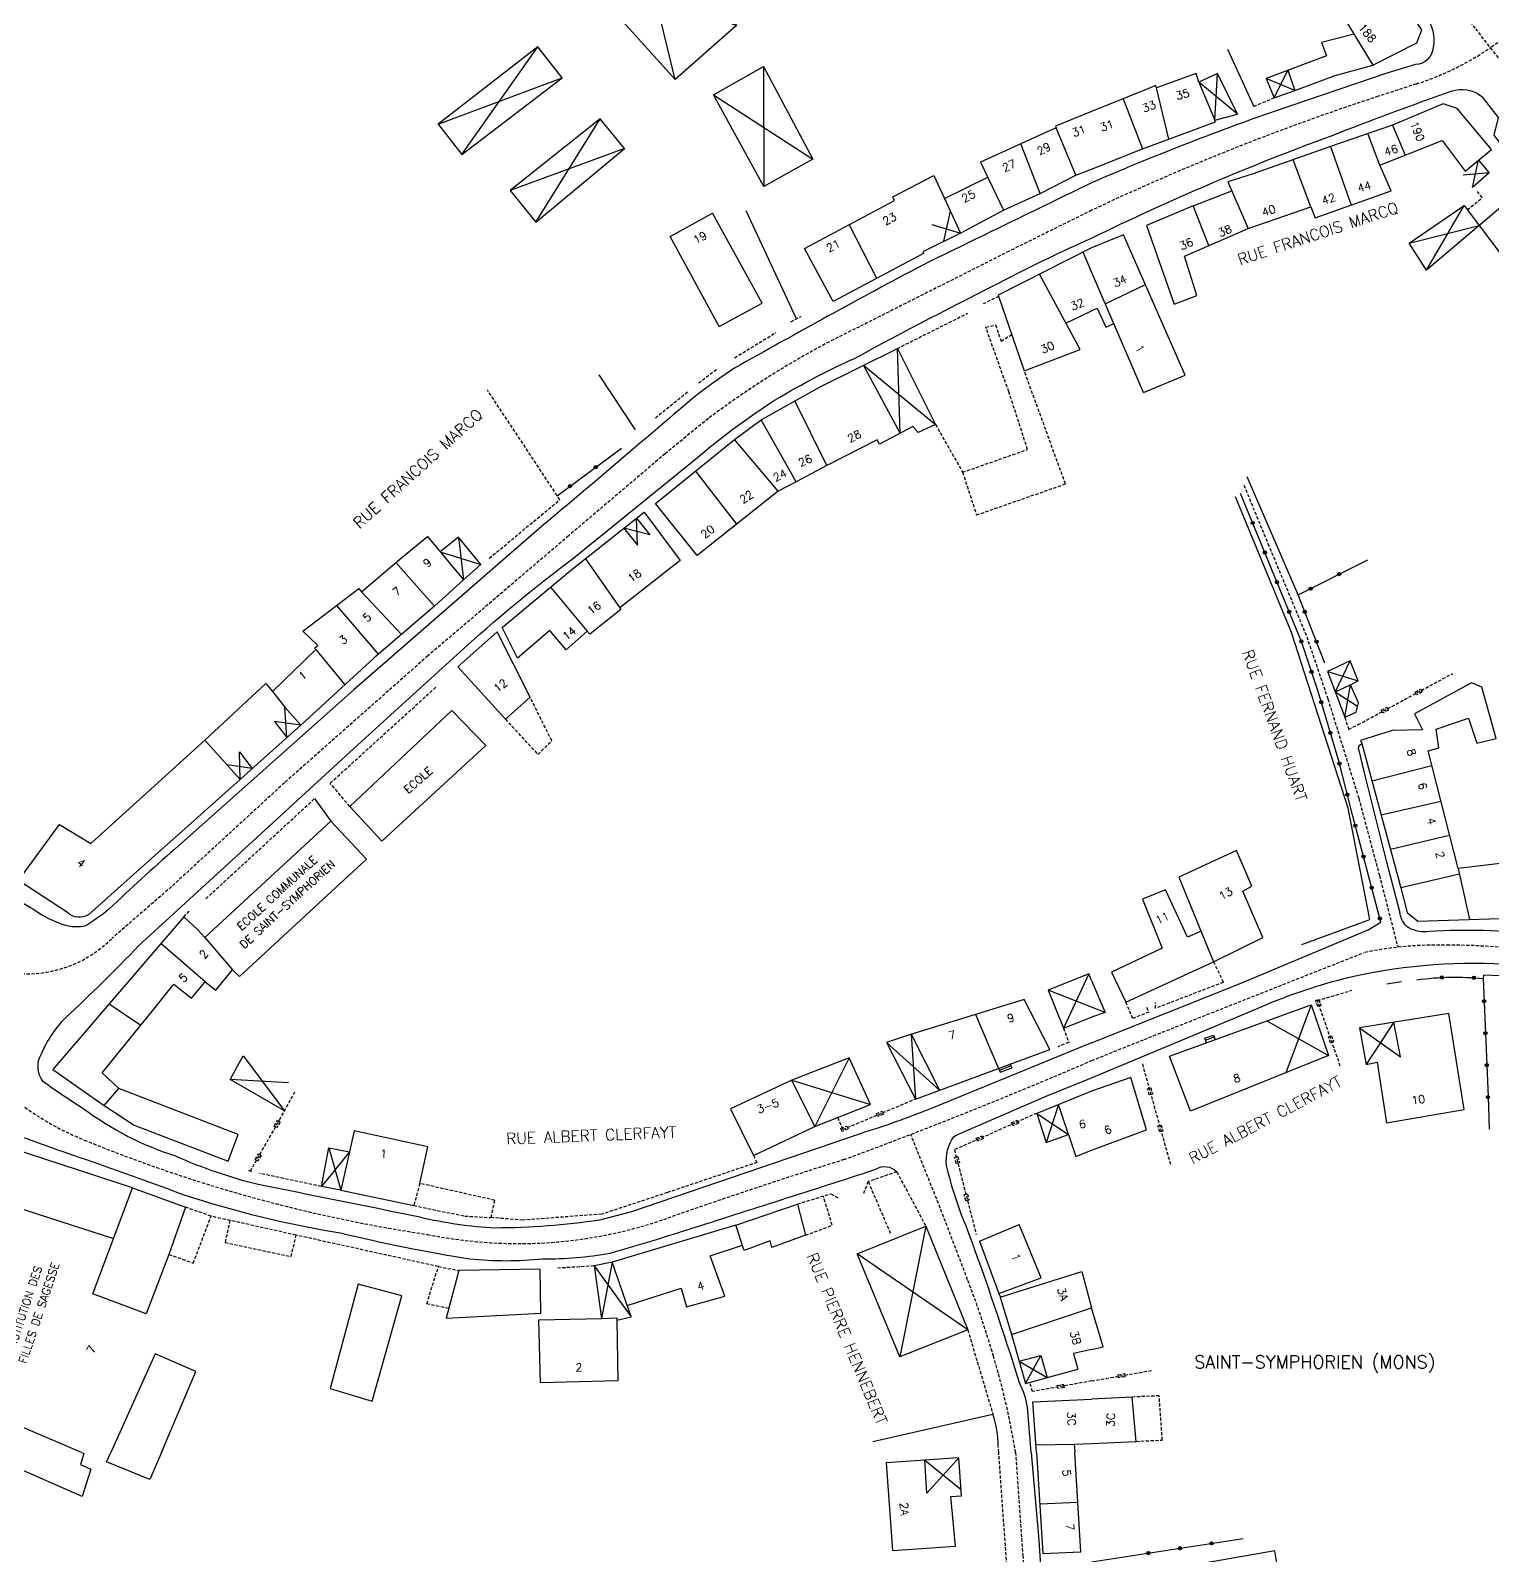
# Model space of a CAD drawing. Header units: millimetres. Extents: x 124000 to 125000, y 125000 to 126000.
# Drawn here: x 124334.3 to 124562.6, y 125233.9 to 125472.1 of the extents above; entities that cross this region are included whole.
import ezdxf
from ezdxf.enums import TextEntityAlignment as Align

# ---------------------------------------------------------------- set-up
doc = ezdxf.new("R2010")
doc.units = ezdxf.units.MM
doc.linetypes.add('DASHED', pattern=[0.75, 0.5, -0.25])
for name, color, linetype in [('W0001', 6, 'DASHED'), ('W0008', 7, 'CONTINUOUS'), ('W0100', 7, 'CONTINUOUS'), ('W0112', 1, 'DASHED'), ('W0310', 3, 'CONTINUOUS'), ('W0322', 7, 'CONTINUOUS'), ('W0980', 7, 'CONTINUOUS'), ('W0989', 7, 'CONTINUOUS'), ('W0991', 7, 'CONTINUOUS')]:
    doc.layers.add(name, color=color, linetype=linetype)
doc.styles.get("Standard").update_dxf_attribs({"font": 'romans.shx', "width": 0.85})

msp = doc.modelspace()

# ---------------------------------------------------------------- linework, layer by layer
at = {"layer": 'W0001'}
for points in [[(124906.83, 125250, 0.078436), (124822.22, 125304.68, 0.036898), (124745.69, 125329.12, -0.067527), (124646.49, 125376.07), (124635.1, 125382.85), (124617.89, 125399.45), (124603.51, 125418.41), (124583.04, 125443.11), (124559.9, 125472.44), (124539.72, 125500)], [(124562.27, 125469.43, -0.074682), (124550.69, 125463.74, 0.000693), (124544.75, 125461.81, 0.031421), (124500, 125444.01)], [(124500, 125444.01), (124487.12, 125437.62), (124463.77, 125425.83, 0.050789), (124440.18, 125411.49), (124433.41, 125405.99), (124418.33, 125393.15), (124396.38, 125374.42), (124373.99, 125354.59), (124356.36, 125338.37), (124347.1, 125330.33, -0.210716), (124332.97, 125324.76)], [(124500, 125311.19), (124508.24, 125314.52), (124542.47, 125328.05, -0.060084), (124555.84, 125329.22, -0.091263), (124586.09, 125323.81, -0.028008), (124610.66, 125311.32, 0.011571), (124632.77, 125299.34, 0.175182), (124644.8, 125297.24)], [(124500, 125311.19, -0.012956), (124461.34, 125295.73, 0.00857), (124433.75, 125286.57, -0.071744), (124414.14, 125282.71, -0.062101), (124396.27, 125284.05, -0.060295), (124342.74, 125298.79, -0.089955), (124329.39, 125307.22)], [(124488.13, 125250, 0.031062), (124484.69, 125265.01, 0.019489), (124480.65, 125276.96), (124476.37, 125288.18), (124471.77, 125299.67)], [(124488.13, 125250), (124489.26, 125233.94), (124490.05, 125223.62), (124490.6, 125215.61), (124491.11, 125208.81, 0.312967), (124500, 125193.6)]]:
    msp.add_lwpolyline(points, format="xyb", dxfattribs=at)
for points in [[(124604.06, 125500), (124600.82, 125497.6), (124586.8, 125486.01), (124576.73, 125478.58), (124562.27, 125469.43)], [(124523.77, 125401.08), (124527.53, 125391.94), (124533.59, 125377.41), (124536.88, 125367.71), (124541.71, 125352.17), (124544.93, 125340.1), (124547.81, 125328.91)]]:
    msp.add_lwpolyline(points, dxfattribs=at)
at = {"layer": 'W0008'}
for points in [[(124535.07, 125500), (124541.51, 125490.67), (124552.09, 125474.38, -0.235282), (124553.3, 125469.46, -0.386753), (124550.56, 125466.76), (124546.1, 125465.42), (124528.66, 125459.51, 0.01808), (124500, 125448.3)], [(124913.37, 125250, 0.044993), (124868.47, 125285.4, 0.047761), (124810.61, 125314.48, 0.020734), (124752.97, 125331.49, -0.044937), (124701.89, 125350.11, -0.057037), (124649.43, 125382.19, -0.064882), (124607.02, 125422.44), (124576.19, 125459.06, -0.021713), (124544.23, 125500, -0.021713)], [(124500, 125439.66, -0.025992), (124537.44, 125455.66, -0.008746), (124556.12, 125462.6, -0.25972), (124560.93, 125461.78), (124563.46, 125458.48), (124562.8, 125455.72), (124573.16, 125442.24), (124576.45, 125443.11), (124589.72, 125426.18), (124600.89, 125412.17), (124611.64, 125397.47), (124616, 125391.57), (124629.4, 125373.68, -0.167222), (124634.72, 125356.07), (124638.12, 125328.14), (124640.92, 125306.21, -0.319463), (124636.06, 125301.58, -0.166452), (124632.11, 125302.32, -0.155253)], [(124500, 125448.3, 0.000639), (124473.63, 125435.46, 0.006534), (124444.25, 125419.35, 0.018974), (124437.69, 125414.62, -0.002369), (124414.48, 125394.91), (124384.87, 125369.14), (124356.92, 125344.27, 0.012078), (124346.58, 125334.83, -0.030917), (124342.98, 125332.26, -0.148984), (124339.67, 125332.37, -0.083699), (124334.94, 125334.71, -0.004607), (124321.1, 125343.07, 0.023958), (124302.93, 125353.32, 0.01077), (124292.39, 125358.84, 0.025706), (124287.07, 125360.88), (124257.2, 125372.2), (124230.4, 125382.48), (124210.51, 125389.86), (124189.37, 125398.87), (124171.98, 125406.86)], [(124500, 125313.97), (124474.83, 125303.69, -0.022187), (124463.87, 125299.78), (124428.15, 125287.59), (124423.18, 125286.29, -0.036841), (124406.91, 125285.05, -0.04773), (124395.14, 125286.73, 0.002028), (124369.86, 125291.83, -0.042633), (124357.04, 125296.25, -0.082711), (124342.58, 125303.68, -0.020402), (124336.33, 125307.9, -0.306265), (124336.03, 125312.26, -0.081998), (124339.83, 125317.93, 0.015349), (124351.22, 125329.12), (124367.76, 125344.27), (124385.45, 125360.5), (124402.61, 125376.14, -0.022493), (124418.93, 125389.54), (124438.47, 125405.38, -0.033199), (124449.82, 125413.9, -0.033672), (124462.96, 125420.87, -0.007487), (124486.65, 125433.23, -0.016834), (124500, 125439.66, -0.016834)], [(124548.12, 125334.41), (124546.07, 125342.21), (124542.54, 125356.35), (124541.76, 125359.61, -0.409877), (124542.17, 125360.72, -0.222434)], [(124632.11, 125302.32, -0.066402), (124629.72, 125303.71), (124609.15, 125314.96, 0.038439), (124586.06, 125326.8, 0.102605), (124552.78, 125331.35, -0.153048), (124549.51, 125331.93, -0.216412), (124548.12, 125334.41)], [(124500, 125308.49), (124525.63, 125319.25, -0.040953), (124539.38, 125324, -0.074872), (124564.44, 125326.28, -0.052101), (124580.4, 125323.15, -0.058054), (124604.63, 125311.82, 0.00148), (124629.03, 125298.18, -0.070682), (124637.6, 125292.55, -0.18222), (124639.35, 125288.1, -0.032565), (124638.83, 125285.32), (124635.57, 125269.22), (124631.58, 125250)], [(124490.54, 125250), (124489.97, 125257.05, 0.089784), (124488.73, 125260.86, 0.013411), (124480.65, 125284.76, -0.046077), (124477.37, 125294.82, -0.196396), (124478.54, 125299.37, -0.030322), (124480.41, 125300.24), (124492.9, 125305.62), (124500, 125308.49)], [(124318.41, 125276.48, 0.010165), (124324.83, 125294.27, -0.033901), (124326.51, 125299.2, -0.386537), (124329.41, 125300.62, 0.003577), (124339.7, 125296.88, -0.007064), (124358.3, 125290.24, 0.038982), (124382.69, 125284.31, 0.020534), (124402.92, 125280.25, 0.052853), (124414.29, 125280.25, 0.051563), (124424.82, 125281.14, 0.008803), (124436.13, 125284.54, 0.000665), (124465.09, 125293.81, -0.037736), (124466.31, 125294.25, -0.088847)], [(124466.31, 125294.25, -0.360734), (124469.58, 125293.82)], [(124485.43, 125250.96, 0.075234), (124484.59, 125255.97, -0.614121)], [(124490.54, 125250), (124491.77, 125236.31), (124493.17, 125214.78), (124493.81, 125207.35, 0.041059), (124494.24, 125203.96)]]:
    msp.add_lwpolyline(points, format="xyb", dxfattribs=at)
for points in [[(124532.25, 125383.93), (124524.3, 125402.36)], [(124500, 125313.97), (124523.21, 125323.23), (124543.16, 125331.65), (124545.14, 125332.84)], [(124546.1, 125323.18), (124548.4, 125323.57)]]:
    msp.add_lwpolyline(points, dxfattribs=at)
at = {"layer": 'W0100'}
for points in [[(124528.51, 125461.56), (124531.75, 125462.73), (124538.03, 125465.04), (124543.92, 125466.7), (124550.76, 125470.15), (124551.56, 125472.21), (124541.33, 125487.56), (124538.79, 125491.33), (124539.55, 125491.84), (124536.69, 125496.13), (124529.48, 125491.74), (124531.16, 125488.21), (124533.52, 125488.11), (124538.63, 125491.54), (124538.79, 125491.33)], [(124418.21, 125483.09), (124428.35, 125491.73), (124444.54, 125472.87), (124435, 125464.44), (124418.21, 125483.09), (124444.54, 125472.87)], [(124435, 125464.44), (124428.35, 125491.73)], [(124542.16, 125486.32), (124532.03, 125480.8), (124534.19, 125476.53), (124537.16, 125478.12), (124539.56, 125473.88), (124543.92, 125466.7)], [(124541, 125471.5), (124535.88, 125470.2), (124536.65, 125468.15), (124527.27, 125464.6), (124528.51, 125461.56), (124530.62, 125465.88), (124531.75, 125462.73), (124527.27, 125464.6)], [(124401.7, 125452.7), (124417.36, 125464.71), (124413.53, 125469.55), (124397.96, 125457.46), (124401.7, 125452.7), (124413.53, 125469.55)], [(124440.96, 125462.06), (124448.75, 125466.47), (124456.5, 125451.98), (124448.85, 125447.71), (124440.96, 125462.06), (124456.5, 125451.98)], [(124448.75, 125466.47), (124448.85, 125447.71)], [(124500, 125450.45), (124507.95, 125453.59), (124519.35, 125457.85), (124519.24, 125458.08), (124522.76, 125459.03), (124519.63, 125465.35), (124516.76, 125464.02), (124516.32, 125465.35), (124510.13, 125463.15), (124510, 125463.49), (124508.8, 125462.96), (124500, 125459.43)], [(124522.76, 125459.03), (124516.76, 125464.02), (124519.24, 125458.08), (124519.63, 125465.35)], [(124397.96, 125457.46), (124417.36, 125464.71)], [(124512.05, 125455.13), (124510.13, 125463.15)], [(124504.91, 125461.4), (124507.95, 125453.59)], [(124512.9, 125429.37), (124516.42, 125430.69), (124514.51, 125436.87), (124524.45, 125441.14), (124534.21, 125444.57), (124534.91, 125442.84), (124546.78, 125447.05), (124544.99, 125451.05), (124554.73, 125454.93), (124558.3, 125450.13), (124562.43, 125453.51), (124557.07, 125459.91), (124554.91, 125460.65), (124546.97, 125457.33), (124537.29, 125453.95), (124525.22, 125449.7), (124521.25, 125448.46), (124524.45, 125441.14)], [(124427.09, 125453.67), (124423.26, 125458.31), (124409.25, 125447.1), (124413.23, 125442.17), (124427.09, 125453.67), (124409.25, 125447.1)], [(124413.23, 125442.17), (124423.26, 125458.31)], [(124500, 125459.43), (124494.37, 125457.13), (124494.48, 125456.88), (124492.47, 125456.02), (124482.65, 125451.52), (124486.24, 125444.03)], [(124497.52, 125449.51), (124494.48, 125456.88)], [(124544.99, 125451.05), (124543.1, 125455.98)], [(124546.97, 125457.33), (124548.96, 125452.63)], [(124491.96, 125446.63), (124488.94, 125454.4)], [(124537.29, 125453.95), (124540.51, 125444.83)], [(124534.21, 125444.57), (124531.45, 125451.89)], [(124560.4, 125451.85), (124562.06, 125449.88), (124559.44, 125447.57), (124560.4, 125451.85)], [(124459.67, 125429.75), (124455.19, 125438.06), (124469.25, 125445.54), (124468.95, 125446.09), (124475.36, 125449.47), (124479.55, 125440.46), (124473.64, 125437.53), (124473.77, 125437.25), (124459.67, 125429.75)], [(124475.06, 125441.81), (124479.55, 125440.46), (124486.24, 125444.03), (124491.96, 125446.63), (124497.52, 125449.51), (124500, 125450.45)], [(124477.04, 125445.86), (124483.78, 125449.16)], [(124562.06, 125449.88), (124558.03, 125449.5)], [(124518.31, 125438.5), (124515.83, 125444.71), (124521.87, 125447.04)], [(124574.04, 125423.28), (124581.72, 125429.59), (124567.98, 125446.29), (124567.23, 125447.31), (124552.3, 125434.65), (124549.58, 125438.89), (124558.14, 125444.74), (124560.53, 125441.63)], [(124434.23, 125439.93), (124440.79, 125443.56)], [(124448.59, 125429.48), (124440.79, 125443.56)], [(124476.94, 125439.17), (124477.96, 125443.88)], [(124515.83, 125444.71), (124508.56, 125441.63), (124512.9, 125429.37)], [(124552.3, 125434.65), (124558.14, 125444.74)], [(124466.46, 125433.36), (124462.16, 125441.77)], [(124549.58, 125438.89), (124560.53, 125441.63), (124566.98, 125433.08), (124571.87, 125426.28), (124574.04, 125423.28)], [(124441.83, 125425.85), (124434.23, 125439.93)], [(124508.08, 125415.54), (124514.62, 125418.24), (124505, 125440.16), (124500, 125438.15)], [(124500, 125438.15), (124485.41, 125430.75), (124489.49, 125418.93), (124498.2, 125422.28), (124491.87, 125434.03)], [(124500, 125434.41), (124498.67, 125437.48)], [(124508.08, 125415.54), (124500, 125434.41)], [(124502.14, 125429.41), (124508.39, 125432.43)], [(124441.83, 125425.85), (124448.59, 125429.48)], [(124495.99, 125426.37), (124500, 125428.29)], [(124500, 125428.29), (124500.87, 125428.72), (124502.21, 125425.73), (124503.45, 125426.35)], [(124431.91, 125398.21), (124444.24, 125408.19), (124448.4, 125411.3), (124457.6, 125416.43), (124469.67, 125422.42), (124475.63, 125410.57), (124472.9, 125409.28), (124472.08, 125410.26), (124466.86, 125407.47), (124466.5, 125408.14), (124458.64, 125404.15), (124453.85, 125401.59), (124451.05, 125400.16), (124438.41, 125390.1)], [(124470.09, 125409.19), (124469.67, 125422.42)], [(124470.09, 125409.19), (124464.41, 125419.81), (124475.63, 125410.57)], [(124458.64, 125404.15), (124453.66, 125414.23)], [(124453.85, 125401.59), (124448.4, 125411.3)], [(124451.05, 125400.16), (124444.24, 125408.19)], [(124438.17, 125403.27), (124444.56, 125394.99)], [(124438.41, 125390.1), (124431.91, 125398.21)], [(124407.95, 125378.83), (124418.9, 125387.96), (124430.15, 125396.86), (124435.77, 125389.29), (124426.33, 125381.93), (124426.52, 125381.68), (124421.68, 125377.81), (124421.22, 125378.28), (124417.97, 125375.34), (124415.4, 125378.38), (124410.39, 125374.06), (124407.95, 125378.83)], [(124426.96, 125394.34), (124429.09, 125391.68), (124428.97, 125395.92), (124431.02, 125393.34), (124426.96, 125394.34)], [(124332.46, 125339.31), (124338.86, 125348.09), (124343.77, 125345.13), (124352, 125352.54), (124361.55, 125361.25), (124371.06, 125370.12), (124372.14, 125368.87), (124378.9, 125375.41), (124378.68, 125375.62), (124379.19, 125376.06), (124376.83, 125378.25), (124385.6, 125384.93), (124385.99, 125384.44), (124392.32, 125389.76), (124396.33, 125393.08), (124401.92, 125386.27), (124404.63, 125388.69), (124401.15, 125392.97), (124398.31, 125390.67), (124404.63, 125388.69)], [(124391.4, 125388.99), (124397.42, 125382.2)], [(124420.96, 125389.59), (124426.33, 125381.93)], [(124385.99, 125384.44), (124392.24, 125377.74)], [(124415.53, 125385.15), (124421.22, 125378.28)], [(124382.13, 125382.28), (124388.66, 125374.65)], [(124408.49, 125364.52), (124412.34, 125367.96), (124407.2, 125378.16), (124401.05, 125372.69), (124408.49, 125364.52)], [(124378.9, 125375.41), (124383.43, 125369.88)], [(124539.52, 125364.82), (124541.28, 125365.61), (124541.67, 125367.1), (124540.4, 125369.89), (124541.61, 125370.5), (124540.37, 125373.65), (124536.82, 125371.95), (124539.52, 125364.82), (124540.4, 125369.89), (124538.02, 125368.77), (124540.37, 125373.65)], [(124536.82, 125371.95), (124541.61, 125370.5)], [(124557.23, 125341.22), (124552.52, 125359.56), (124554.2, 125360.03), (124553.8, 125362.99), (124558.85, 125364.67), (124560.13, 125360.77), (124563.16, 125361.51), (124560.94, 125369.54), (124559.32, 125370.21), (124550.43, 125365.37), (124551.64, 125362.88), (124546.93, 125362.75), (124542, 125361.18), (124542.17, 125360.72)], [(124372.14, 125368.87), (124374.06, 125366.41)], [(124541.52, 125366.51), (124538.02, 125368.77)], [(124372.42, 125364.17), (124374.35, 125361.65), (124374.06, 125366.41), (124376.54, 125363.6), (124372.42, 125364.17)], [(124384.18, 125350.89), (124400.14, 125365.89), (124405.42, 125360.42), (124389.19, 125345.49), (124384.18, 125350.89)], [(124361.55, 125361.25), (124367.06, 125355.1), (124366.95, 125359.41), (124368.95, 125356.84), (124365.05, 125357.39)], [(124542.17, 125360.72), (124548.3, 125338.19), (124549.24, 125334.35), (124550.91, 125332.97), (124570.1, 125333.59), (124574.68, 125343.39)], [(124543.76, 125354.88), (124553.1, 125357.31)], [(124545.19, 125349.61), (124554.53, 125351.73)], [(124365.19, 125295.47), (124366.78, 125299.64), (124348.15, 125306.86), (124345.51, 125309.27), (124353.4, 125318.99), (124356.71, 125323.16), (124359.47, 125320.94), (124361.6, 125323.49), (124363.27, 125322.2), (124365.9, 125325.37), (124366.95, 125324.33), (124386.81, 125342.64), (124381.25, 125348.62), (124361.58, 125330.44), (124360.41, 125331.68), (124358.26, 125333.66), (124337.8, 125309.8), (124345.85, 125304.21), (124350.53, 125301.14), (124365.19, 125295.47)], [(124546.66, 125344.2), (124555.9, 125346.39)], [(124505.34, 125320.34), (124519.05, 125326.65), (124526.75, 125330.41), (124523.63, 125337.68), (124524.99, 125338.47), (124522.6, 125344.01), (124513.61, 125339.86), (124519.05, 125326.65)], [(124575.3, 125334.07), (124569.02, 125342.63), (124557.23, 125341.22), (124558.98, 125333.23)], [(124557.42, 125340.34), (124548.3, 125338.19)], [(124517.09, 125331.42), (124514.97, 125330.46), (124511.56, 125337.85), (124507.92, 125336.43), (124510.99, 125328.76), (124503.09, 125325.01), (124505.34, 125320.34)], [(124361.6, 125323.49), (124354.67, 125329.48)], [(124361.58, 125330.44), (124365.9, 125325.37)], [(124500, 125323.71), (124499.57, 125324.75), (124493.21, 125322.2), (124495.59, 125316.28), (124500, 125317.99)], [(124499.57, 125324.75), (124495.59, 125316.28)], [(124500, 125319.57), (124493.21, 125322.2)], [(124500, 125323.71), (124502.1, 125318.69), (124500, 125317.99)], [(124346.62, 125320.09), (124351.55, 125316.71)], [(124493.47, 125312.95), (124489.47, 125320.72), (124471.56, 125315.24), (124467.99, 125314.01), (124472.49, 125305.2), (124493.47, 125312.95)], [(124512.17, 125311.9), (124534.28, 125319.91), (124536.99, 125311.99), (124515.46, 125303.32), (124512.17, 125311.9)], [(124534.28, 125319.91), (124530.33, 125309.31)], [(124481.87, 125318.4), (124485.45, 125309.99), (124485.7, 125309.37), (124487.58, 125310.05), (124487.31, 125310.68)], [(124502.1, 125318.69), (124500, 125319.57)], [(124527.38, 125317.41), (124536.99, 125311.99)], [(124546.03, 125301.47), (124558.15, 125303.57), (124555.78, 125318.57), (124541.81, 125316.34), (124542.87, 125310.61), (124544.58, 125310.94), (124546.03, 125301.47)], [(124471.84, 125315.32), (124476.23, 125306.58), (124467.99, 125314.01)], [(124471.84, 125315.32), (124472.49, 125305.2)], [(124517.93, 125313.99), (124517.7, 125314.72), (124519.01, 125315.18), (124519.27, 125314.47)], [(124519.13, 125314.86), (124517.81, 125314.37)], [(124541.81, 125316.34), (124548.2, 125311.8), (124547.21, 125317.2), (124542.87, 125310.61)], [(124374, 125303.37), (124365.49, 125308.27), (124367.53, 125311.97), (124374, 125303.37)], [(124447.21, 125296.39), (124456.79, 125300.9), (124465.48, 125304.35), (124462.16, 125311.64), (124453.21, 125308.15), (124443.62, 125303.68), (124447.21, 125296.39)], [(124462.16, 125311.64), (124456.79, 125300.9)], [(124487.44, 125310.38), (124485.59, 125309.65)], [(124374.62, 125307.72), (124365.49, 125308.27)], [(124456.79, 125300.9), (124453.21, 125308.15), (124465.48, 125304.35)], [(124500, 125297.19), (124508.59, 125300.41), (124506.14, 125308.58), (124500, 125306.4)], [(124345.85, 125304.21), (124348.15, 125306.86)], [(124500, 125306.4), (124491.43, 125302.96), (124492.91, 125298.39), (124496.4, 125299.64), (124497.52, 125296.23), (124500, 125297.19)], [(124491.43, 125302.96), (124496.4, 125299.64)], [(124496.4, 125299.64), (124494.83, 125304.33), (124492.91, 125298.39)], [(124350.25, 125291.31), (124328.27, 125298.51), (124325.51, 125290.46), (124347.31, 125283.43)], [(124395.12, 125292.01), (124396.37, 125297.74), (124384.86, 125300.25), (124382.8, 125290.94), (124394.18, 125288.57)], [(124382.8, 125290.94), (124379.75, 125291.53), (124380.92, 125297.56), (124384.12, 125296.94)], [(124384.12, 125296.94), (124379.75, 125291.53)], [(124380.92, 125297.56), (124382.8, 125290.94)], [(124358.54, 125288.3), (124355.92, 125280.93), (124352.4, 125271.67), (124344.08, 125274.75), (124350.25, 125291.31), (124358.54, 125288.3)], [(124454.1, 125288.8), (124455.35, 125283.91), (124450.07, 125281.99), (124449.83, 125283.03), (124445.75, 125281.52), (124444.45, 125285.51), (124454.1, 125288.8)], [(124444.45, 125285.51), (124425.14, 125279.74), (124422.33, 125279.12), (124423.49, 125270.94), (124425.89, 125271.02), (124425.88, 125270.64), (124428.11, 125271.16), (124425.14, 125279.74), (124423.49, 125270.94)], [(124474.13, 125285.32), (124480.66, 125269.16), (124470.07, 125264.93), (124463.39, 125281.02), (124474.13, 125285.32), (124470.07, 125264.93)], [(124482.49, 125283.02), (124488.71, 125285.6)], [(124492.1, 125277.26), (124488.71, 125285.6)], [(124427.5, 125272.93), (124435.94, 125275.64), (124436.73, 125272.73), (124442.72, 125274.4), (124440.44, 125280.7), (124445.48, 125282.35)], [(124482.49, 125283.02), (124485.53, 125274.83)], [(124422.33, 125279.12), (124428.11, 125271.16)], [(124480.66, 125269.16), (124463.39, 125281.02)], [(124414.02, 125271.76), (124413.89, 125278.61), (124401.2, 125278.42), (124399.22, 125270.95), (124414.02, 125271.76)], [(124485.53, 125274.83), (124492.1, 125277.26)], [(124485.75, 125274.26), (124498.45, 125278.24)], [(124498.45, 125278.24), (124500, 125272.59)], [(124381.12, 125259.97), (124387.7, 125258.02), (124392.33, 125274.45), (124385.48, 125276.26), (124381.12, 125259.97)], [(124485.75, 125274.26), (124487.51, 125268.43)], [(124487.51, 125268.43), (124500, 125272.59)], [(124500, 125266.05), (124501.83, 125266.47), (124500, 125272.59)], [(124425.88, 125270.64), (124426.05, 125261.18), (124413.94, 125260.85), (124413.69, 125270.69), (124423.49, 125270.94)], [(124487.51, 125268.43), (124489.7, 125260.77)], [(124354.8, 125250), (124360.14, 125262.65), (124353.79, 125265.39), (124346.87, 125250)], [(124488.7, 125264.25), (124492.06, 125265.12), (124493.08, 125261.69)], [(124489.7, 125260.77), (124492.06, 125265.12)], [(124500, 125266.05), (124497.18, 125265.45), (124497.85, 125262.98)], [(124488.7, 125264.25), (124493.08, 125261.69)], [(124489.7, 125260.77), (124497.85, 125262.98)], [(124342.29, 125250), (124314.86, 125261.68), (124312.7, 125255.94), (124318.58, 125253.39), (124317.05, 125250)], [(124491.4, 125250), (124490.85, 125257.89), (124500, 125258.33)], [(124500, 125251.37), (124506.96, 125251.72), (124506.31, 125258.64), (124500, 125258.33)], [(124491.31, 125251.2), (124497.3, 125251.3), (124497.37, 125250)], [(124497.3, 125251.3), (124500, 125251.37)], [(124342.29, 125250), (124342.68, 125249.82), (124342.13, 125248.09), (124343.74, 125247.38), (124342.38, 125243.1), (124326.76, 125250)], [(124354.8, 125250), (124352.96, 125245.77), (124346.19, 125248.53), (124346.87, 125250)], [(124468.91, 125234.7), (124478.74, 125235.38), (124478, 125243.11), (124479.71, 125243.22), (124479.25, 125249.18), (124467.94, 125248.39), (124468.91, 125234.7)], [(124474.25, 125243.62), (124473.97, 125248.81), (124479.63, 125244.19)], [(124474.25, 125243.62), (124479.25, 125249.18)], [(124491.4, 125250), (124492.41, 125234.19)], [(124492.41, 125234.19), (124498.32, 125234.47), (124497.37, 125250)], [(124491.91, 125241.96), (124497.85, 125242.25)], [(124529.88, 125227.14), (124528.59, 125234.64), (124514.03, 125232.06), (124516.73, 125216.11), (124524.66, 125217.64), (124523.25, 125225.73), (124529.88, 125227.14)]]:
    msp.add_lwpolyline(points, dxfattribs=at)
msp.add_lwpolyline([(124401.15, 125392.97), (124401.92, 125386.27), (124397.46, 125382.24), (124387.94, 125374.03), (124376.54, 125363.6), (124369.24, 125357.1), (124367.06, 125355.1), (124349.9, 125339.79), (124343.42, 125334.04, -0.361451), (124340.11, 125334.33), (124332.46, 125339.31)], format="xyb", dxfattribs=at)
at = {"layer": 'W0112'}
for p, q in [((124550.49, 125368.76), (124551.37, 125369.24)), ((124550.73, 125368.32), (124550.49, 125368.76)), ((124551.61, 125368.8), (124550.73, 125368.32)), ((124551.37, 125369.24), (124551.61, 125368.8)), ((124545.22, 125365.91), (124546.1, 125366.38)), ((124545.46, 125365.47), (124545.22, 125365.91)), ((124546.33, 125365.94), (124545.46, 125365.47)), ((124546.1, 125366.38), (124546.33, 125365.94)), ((124535, 125320.59), (124535.47, 125320.75)), ((124535.33, 125319.64), (124535, 125320.59)), ((124535.8, 125319.81), (124535.33, 125319.64)), ((124535.47, 125320.75), (124535.8, 125319.81)), ((124536.97, 125314.92), (124537.44, 125315.08)), ((124537.3, 125313.97), (124536.97, 125314.92)), ((124537.44, 125315.08), (124537.77, 125314.14)), ((124537.77, 125314.14), (124537.3, 125313.97)), ((124508.75, 125306.79), (124509.23, 125306.92)), ((124509.01, 125305.83), (124508.75, 125306.79)), ((124509.5, 125305.96), (124509.01, 125305.83)), ((124509.23, 125306.92), (124509.5, 125305.96)), ((124466.39, 125302.92), (124467.32, 125303.3)), ((124467.32, 125303.3), (124467.51, 125302.84)), ((124372.39, 125300.98), (124372.88, 125301.85)), ((124372.82, 125300.73), (124372.39, 125300.98)), ((124373.32, 125301.6), (124372.82, 125300.73)), ((124372.88, 125301.85), (124373.32, 125301.6)), ((124460.86, 125300.59), (124461.78, 125300.98)), ((124461.06, 125300.13), (124460.86, 125300.59)), ((124461.78, 125300.98), (124461.98, 125300.52)), ((124466.59, 125302.45), (124466.39, 125302.92)), ((124467.51, 125302.84), (124466.59, 125302.45)), ((124487.48, 125301.49), (124488.39, 125301.89)), ((124487.68, 125301.03), (124487.48, 125301.49)), ((124488.59, 125301.43), (124487.68, 125301.03)), ((124488.39, 125301.89), (124488.59, 125301.43)), ((124510.36, 125301.01), (124510.84, 125301.14)), ((124510.63, 125300.05), (124510.36, 125301.01)), ((124510.84, 125301.14), (124511.11, 125300.18)), ((124461.98, 125300.52), (124461.06, 125300.13)), ((124481.99, 125299.06), (124482.9, 125299.46)), ((124482.19, 125298.6), (124481.99, 125299.06)), ((124483.11, 125299.01), (124482.19, 125298.6)), ((124482.9, 125299.46), (124483.11, 125299.01)), ((124511.11, 125300.18), (124510.63, 125300.05)), ((124369.41, 125295.77), (124369.91, 125296.64)), ((124370.34, 125296.39), (124369.85, 125295.52)), ((124369.91, 125296.64), (124370.34, 125296.39)), ((124478.62, 125296.09), (124479.11, 125296.22)), ((124478.87, 125295.12), (124478.62, 125296.09)), ((124479.11, 125296.22), (124479.36, 125295.25)), ((124369.85, 125295.52), (124369.41, 125295.77)), ((124479.36, 125295.25), (124478.87, 125295.12)), ((124480.12, 125290.28), (124480.61, 125290.41)), ((124480.37, 125289.32), (124480.12, 125290.28)), ((124480.86, 125289.44), (124480.37, 125289.32)), ((124480.61, 125290.41), (124480.86, 125289.44)), ((124494.63, 125260.46), (124495.61, 125260.63)), ((124494.71, 125259.97), (124494.63, 125260.46)), ((124495.7, 125260.14), (124494.71, 125259.97)), ((124495.61, 125260.63), (124495.7, 125260.14)), ((124504.13, 125262.14), (124505.12, 125262.31)), ((124504.22, 125261.64), (124504.13, 125262.14)), ((124505.2, 125261.82), (124504.22, 125261.64)), ((124505.12, 125262.31), (124505.2, 125261.82))]:
    msp.add_line(p, q, dxfattribs=at)
for points in [[(124528.51, 125461.56), (124525.32, 125460.21)], [(124558.65, 125444.07), (124560.99, 125446), (124560.26, 125446.93)], [(124485.48, 125430.54), (124483.06, 125429.4)], [(124453.06, 125426.61), (124454.64, 125427.44)], [(124469.67, 125422.42), (124480.63, 125427.92)], [(124444.26, 125420.97), (124450.75, 125424.94)], [(124479.86, 125403.09), (124490.01, 125406.65), (124487.07, 125415.68), (124483.48, 125425.73), (124485, 125426.12), (124485.86, 125423.59), (124487.53, 125424.6)], [(124438.65, 125417.04), (124441.43, 125419.17)], [(124475.63, 125410.57), (124479.86, 125403.09), (124482.03, 125396.42), (124495.92, 125401.27), (124489.49, 125418.93)], [(124405.96, 125389.65), (124416.98, 125398.81), (124405.68, 125415.93)], [(124431.89, 125411.58), (124436.89, 125415.65)], [(124541.61, 125363.67), (124556.33, 125371.64)], [(124384.18, 125350.89), (124381.14, 125354.54), (124397.64, 125369.54)], [(124408.49, 125364.52), (124413.55, 125359.03), (124415.72, 125361.14), (124412.34, 125367.96)], [(124539.52, 125364.82), (124540.13, 125362.94), (124541.61, 125363.67)], [(124361.72, 125336.49), (124378.69, 125352.12)], [(124358.26, 125333.66), (124359.17, 125334.59)], [(124519.05, 125326.65), (124520.55, 125323.42), (124510, 125319.38), (124510, 125320.29)], [(124538.83, 125310.33), (124535.26, 125320.59), (124540.61, 125322.18)], [(124508.59, 125319.55), (124508.93, 125318.79), (124506.43, 125317.77), (124505.34, 125320.34)], [(124495.59, 125316.28), (124496.43, 125314.05), (124494.73, 125313.36)], [(124507.92, 125310.67), (124512.35, 125294.82)], [(124368.66, 125293.94), (124373.23, 125301.95), (124375.74, 125306.55)], [(124460.36, 125302.32), (124461.18, 125300.46), (124472.49, 125305.2)], [(124491.43, 125302.96), (124478.58, 125297.28), (124481.99, 125284.05)], [(124447.21, 125296.39), (124447.75, 125295.29), (124433.78, 125290.59), (124423.54, 125287.22), (124411.23, 125286.28), (124406.26, 125286.68), (124406.85, 125289.37), (124395.12, 125292.01), (124394.18, 125288.57), (124402.15, 125286.91), (124406.26, 125286.68)], [(124368.35, 125294.08), (124368.97, 125293.81)], [(124379.75, 125291.53), (124370.09, 125293.59)], [(124469.58, 125293.82), (124465.12, 125292.29), (124464.37, 125290.44)], [(124469.58, 125293.82), (124474.13, 125285.32)], [(124465.12, 125292.29), (124468.57, 125284.27)], [(124454.1, 125288.8), (124459.31, 125290.41), (124460.53, 125289.65)], [(124455.35, 125283.91), (124459.5, 125285.49), (124458.12, 125290.04)], [(124355.92, 125280.93), (124359.75, 125279.58), (124362.53, 125286.9)], [(124398.01, 125279.02), (124375.79, 125283.94), (124362.53, 125286.9), (124358.54, 125288.3)], [(124365.46, 125286.25), (124364.71, 125282.8), (124375.05, 125280.59), (124375.79, 125283.94)], [(124422.33, 125279.12), (124416.65, 125278.78)], [(124399.63, 125272.49), (124396.2, 125273.2), (124398.01, 125279.02), (124401.2, 125278.42)], [(124485.53, 125274.83), (124485.75, 125274.26)], [(124480.66, 125269.16), (124484.59, 125255.97)], [(124500, 125261.16), (124509.58, 125262.84)], [(124500, 125261.16), (124490.79, 125259.52), (124490.34, 125260.95)], [(124506.96, 125251.72), (124511.03, 125251.94), (124510.56, 125258.85), (124506.31, 125258.64)], [(124485.5, 125250), (124485.43, 125250.96)], [(124487.28, 125224.96), (124485.5, 125250)]]:
    msp.add_lwpolyline(points, dxfattribs=at)
at = {"layer": 'W0310'}
for points in [[(124521.23, 125469.2), (124525.32, 125460.21)], [(124453.91, 125427.06), (124446.08, 125443.9)], [(124423.09, 125418.33), (124428.74, 125409.73)], [(124532.81, 125329.35), (124543.45, 125333.24), (124540.03, 125350.62), (124531.22, 125378.06), (124522.48, 125399.24)], [(124378.69, 125352.12), (124381.25, 125348.62)], [(124465.85, 125251.73), (124484.59, 125255.97)]]:
    msp.add_lwpolyline(points, dxfattribs=at)
at = {"layer": 'W0322'}
for points in [[(124416.57, 125399.43), (124426.61, 125406.86)], [(124545.14, 125332.84), (124540.77, 125349.39), (124538.64, 125357.81), (124535.35, 125368.84), (124532.83, 125376.48), (124523.24, 125399.8)], [(124536.42, 125373.29), (124532.25, 125383.93), (124543.1, 125389.44)], [(124500, 125232.91), (124523.68, 125236.57)]]:
    msp.add_lwpolyline(points, dxfattribs=at)
msp.add_lwpolyline([(124550.77, 125323.82, -0.060302), (124561.13, 125324.01), (124561.89, 125305.59), (124562.08, 125300.5)], format="xyb", dxfattribs=at)
for centre, radius in [((124422.59, 125403.89), 0.25), ((124422.59, 125403.89), 0.15), ((124418.57, 125400.92), 0.25), ((124418.57, 125400.92), 0.15), ((124525.15, 125395.17), 0.25), ((124525.15, 125395.17), 0.15), ((124527.05, 125390.55), 0.25), ((124527.05, 125390.55), 0.15), ((124538.64, 125387.18), 0.25), ((124538.64, 125387.18), 0.15), ((124528.95, 125385.92), 0.25), ((124528.95, 125385.92), 0.15), ((124534.18, 125384.91), 0.25), ((124534.18, 125384.91), 0.15), ((124530.85, 125381.3), 0.25), ((124533.28, 125381.29), 0.25), ((124530.85, 125381.3), 0.15), ((124533.28, 125381.29), 0.15), ((124532.75, 125376.67), 0.25), ((124532.75, 125376.67), 0.15), ((124535.11, 125376.64), 0.25), ((124535.11, 125376.64), 0.15), ((124534.33, 125371.93), 0.25), ((124534.33, 125371.93), 0.15), ((124535.85, 125367.17), 0.25), ((124535.85, 125367.17), 0.15), ((124537.28, 125362.38), 0.25), ((124537.28, 125362.38), 0.15), ((124538.7, 125357.58), 0.25), ((124538.7, 125357.58), 0.15), ((124539.93, 125352.74), 0.25), ((124539.93, 125352.74), 0.15), ((124541.17, 125347.89), 0.25), ((124541.17, 125347.89), 0.15), ((124542.45, 125343.06), 0.25), ((124542.45, 125343.06), 0.15), ((124543.72, 125338.22), 0.25), ((124543.72, 125338.22), 0.15), ((124545, 125333.39), 0.25), ((124545, 125333.39), 0.15), ((124554.68, 125324.19), 0.25), ((124559.68, 125324.14), 0.25), ((124554.68, 125324.19), 0.15), ((124559.68, 125324.14), 0.15), ((124561.28, 125320.48), 0.25), ((124561.28, 125320.48), 0.15), ((124561.48, 125315.48), 0.25), ((124561.48, 125315.48), 0.15), ((124561.69, 125310.49), 0.25), ((124561.69, 125310.49), 0.15), ((124561.89, 125305.49), 0.25), ((124561.89, 125305.49), 0.15), ((124508.86, 125234.28), 0.25), ((124508.86, 125234.28), 0.15), ((124513.8, 125235.04), 0.25), ((124513.8, 125235.04), 0.15), ((124518.74, 125235.81), 0.25), ((124518.74, 125235.81), 0.15)]:
    msp.add_circle(centre, radius, dxfattribs=at)
at = {"layer": 'W0989'}
msp.add_lwpolyline([(124582.11, 125316.85), (124582.81, 125320.71, 0.081705), (124561.18, 125324.52), (124561.13, 125324.01)], format="xyb", dxfattribs=at)

# ---------------------------------------------------------------- texts
at = {"layer": 'W0980'}
msp.add_text('SAINT-SYMPHORIEN (MONS)', height=2, dxfattribs=at).set_placement((124534.85, 125263.99), align=Align.MIDDLE)
at = {"layer": 'W0989'}
for s, rotation, p in [('RUE FRANCOIS MARCQ', 18.4157, (124535.36, 125440.3)), ('RUE FRANCOIS MARCQ', 42.3888, (124394.86, 125403.61)), ('RUE FERNAND HUART', 290.0216, (124528.59, 125363.53)), ('RUE ALBERT CLERFAYT', 27.7166, (124527.11, 125301.95)), ('RUE ALBERT CLERFAYT', 2.2521, (124421.87, 125299.52)), ('RUE PIERRE HENNEBERT', 292.6427, (124461.82, 125267.75))]:
    msp.add_text(s, height=1.75, rotation=rotation, dxfattribs=at).set_placement(p, align=Align.MIDDLE)
at = {"layer": 'W0991'}
for s, rotation, p in [('188', 309.4593, (124543.05, 125471.7)), ('35', 15.3598, (124514.21, 125462.12)), ('33', 20.5349, (124508.97, 125460.23)), ('31', 19.4659, (124502.37, 125457.24)), ('31', 20.8644, (124498, 125456.41)), ('190', 292.0903, (124550.87, 125456.35)), ('29', 27.3919, (124492.54, 125453.62)), ('46', 17.3357, (124546.75, 125453.39)), ('27', 24.4197, (124487.11, 125450.98)), ('44', 16.243, (124542.57, 125447.69)), ('25', 28.0747, (124480.78, 125446.22)), ('42', 18.4157, (124536.99, 125445.79)), ('23', 28.4763, (124468.46, 125442.68)), ('40', 19.3875, (124527.65, 125443.96)), ('38', 23.2464, (124520.8, 125440.81)), ('19', 28.2739, (124438.86, 125439.74)), ('21', 27.9804, (124459.66, 125438.45)), ('36', 23.1753, (124514.77, 125438.76)), ('34', 24.5429, (124504.42, 125432.97)), ('32', 22.0871, (124497.78, 125429.31)), ('30', 24.0783, (124493.11, 125422.61)), ('1', 297.2815, (124507.52, 125422.41)), ('28', 27.4857, (124462.95, 125408.73)), ('26', 24.6525, (124455.28, 125404.92)), ('24', 26.5394, (124451.35, 125402.62)), ('22', 33.6604, (124446.1, 125399.24)), ('20', 38.3362, (124440.06, 125393.83)), ('9', 39.955, (124396.28, 125388.96)), ('18', 35.403, (124428.62, 125386.95)), ('7', 40.63, (124391.53, 125384.48)), ('16', 36.4707, (124422.32, 125381.9)), ('5', 41.1541, (124386.87, 125380.43)), ('3', 35.6762, (124383.14, 125376.93)), ('14', 38.3639, (124418.45, 125377.92)), ('1', 35.646, (124376.82, 125371.35)), ('12', 37.8439, (124407.7, 125369.77)), ('8', 288.7099, (124549.93, 125359.35)), ('ECOLE', 41.3352, (124394.87, 125355.01)), ('6', 284.4094, (124551.68, 125354.07)), ('4', 284.4094, (124553.08, 125348.61)), ('2', 284.4094, (124554.43, 125343.36)), ('4', 323.1609, (124342.26, 125342.06)), ('ECOLE COMMUNALE', 42.4785, (124372.84, 125337.37)), ('DE SAINT-SYMPHORIEN', 42.4785, (124374.44, 125335.62)), ('13', 28.6789, (124520.94, 125337.29)), ('11', 25.3163, (124511.03, 125333.46)), ('2', 47.038, (124361.38, 125327.82)), ('5', 42.6147, (124358.18, 125324.14)), ('9', 17.9503, (124487.39, 125317.86)), ('7', 14.8703, (124478.25, 125315.19)), ('8', 16.7535, (124522.67, 125308.46)), ('10', 7.7566, (124551, 125305.11)), ('3-5', 20.5349, (124449.47, 125304.12)), ('6', 9.7717, (124498.56, 125301.29)), ('6', 24.3622, (124502.53, 125300.39)), ('1', 356.8237, (124389.47, 125296.65)), ('FILLES DE SAGESSE', 71.5458, (124335.66, 125271.79)), ('1', 290.3571, (124488.23, 125280.49)), ('INSTITUTION DES', 71.5458, (124333.41, 125272.54)), ('4', 15.6454, (124438.97, 125276)), ('3A', 286.835, (124495.5, 125274.72)), ('3B', 285.9528, (124497.5, 125267.91)), ('7', 64.1229, (124343.82, 125266.08)), ('2', 1.7164, (124419.95, 125263.29)), ('3C', 272.3399, (124496.86, 125255.25)), ('3C', 88.3134, (124502.98, 125255.08)), ('5', 273.6645, (124496.11, 125246.8)), ('2A', 274.0394, (124470.76, 125241.18)), ('7', 273.6645, (124496.65, 125238.36))]:
    msp.add_text(s, height=1.25, rotation=rotation, dxfattribs=at).set_placement(p, align=Align.MIDDLE)

doc.saveas('drawing.dxf')
